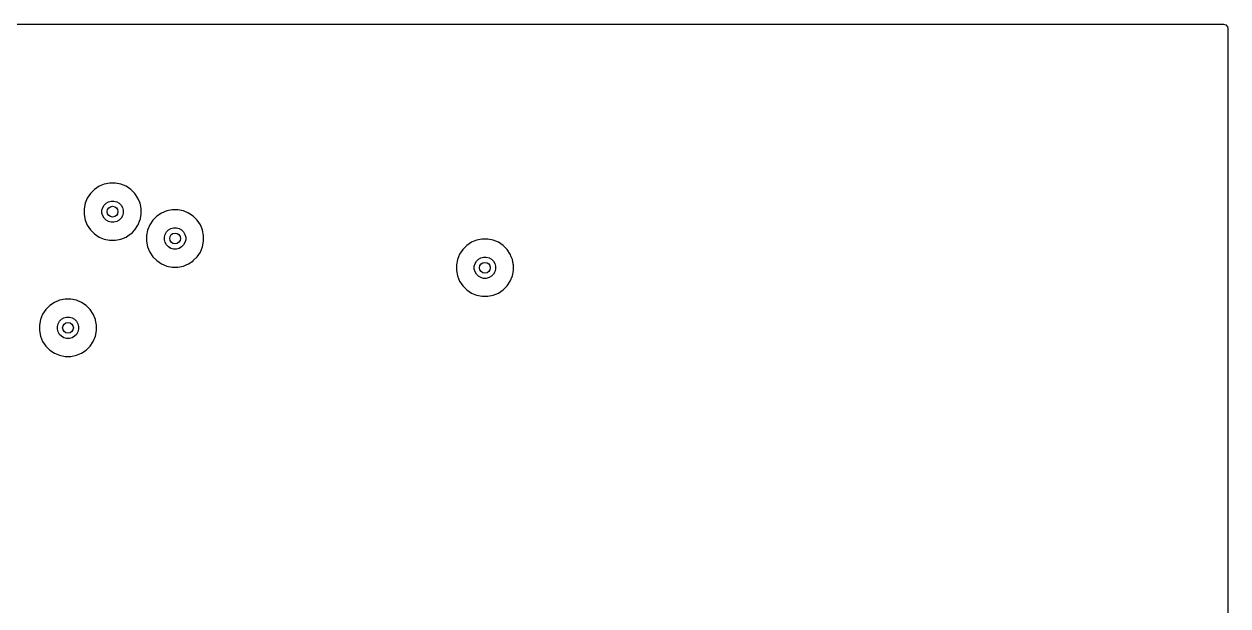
# Model space of a CAD drawing. Header units: inches. Extents: x 2.68 to 6.18, y -3.58 to -1.67.
# Drawn here: x 4.853 to 6.181, y -2.314 to -1.673 of the extents above; entities that cross this region are included whole.
import ezdxf

# ---------------------------------------------------------------- set-up
doc = ezdxf.new("R2010")
doc.units = ezdxf.units.IN
doc.header["$MEASUREMENT"] = 0
doc.layers.add('In2.Cu', color=33, linetype='CONTINUOUS', true_color=0xce7d2c)

msp = doc.modelspace()

# ---------------------------------------------------------------- linework, layer by layer
at = {"layer": 'In2.Cu', "linetype": 'CONTINUOUS'}
for p, q in [((2.6821, -1.6732), (6.1762, -1.6732)), ((6.1762, -1.6732), (6.1788, -1.674)), ((6.1788, -1.674), (6.1806, -1.6761)), ((6.1806, -1.6761), (6.1811, -1.6781)), ((6.1811, -1.6781), (6.1811, -3.5778)), ((4.9307, -1.8554), (4.9263, -1.8598)), ((4.9359, -1.852), (4.9307, -1.8554)), ((4.9307, -1.8554), (4.9307, -1.8554)), ((4.9416, -1.8496), (4.9359, -1.852)), ((4.9359, -1.852), (4.9359, -1.852)), ((4.9477, -1.8484), (4.9416, -1.8496)), ((4.9416, -1.8496), (4.9416, -1.8496)), ((4.9539, -1.8484), (4.9477, -1.8484)), ((4.9477, -1.8484), (4.9477, -1.8484)), ((4.96, -1.8496), (4.9539, -1.8484)), ((4.9539, -1.8484), (4.9539, -1.8484)), ((4.9657, -1.852), (4.96, -1.8496)), ((4.96, -1.8496), (4.96, -1.8496)), ((4.9709, -1.8554), (4.9657, -1.852)), ((4.9657, -1.852), (4.9657, -1.852)), ((4.9753, -1.8598), (4.9709, -1.8554)), ((4.9709, -1.8554), (4.9709, -1.8554)), ((4.9205, -1.8707), (4.9193, -1.8768)), ((4.9229, -1.865), (4.9205, -1.8707)), ((4.9205, -1.8707), (4.9205, -1.8707)), ((4.9263, -1.8598), (4.9229, -1.865)), ((4.9229, -1.865), (4.9229, -1.865)), ((4.9263, -1.8598), (4.9263, -1.8598)), ((4.9414, -1.8727), (4.9436, -1.8706)), ((4.9436, -1.8706), (4.9463, -1.869)), ((4.9463, -1.869), (4.9492, -1.8682)), ((4.9492, -1.8682), (4.9523, -1.8682)), ((4.9523, -1.8682), (4.9553, -1.869)), ((4.9553, -1.869), (4.958, -1.8706)), ((4.958, -1.8706), (4.9602, -1.8727)), ((4.9787, -1.865), (4.9753, -1.8598)), ((4.9753, -1.8598), (4.9753, -1.8598)), ((4.9811, -1.8707), (4.9787, -1.865)), ((4.9787, -1.865), (4.9787, -1.865)), ((4.9818, -1.8744), (4.9811, -1.8707)), ((4.9811, -1.8707), (4.9811, -1.8707)), ((4.9193, -1.8768), (4.9193, -1.883)), ((4.9193, -1.883), (4.9205, -1.8891)), ((4.9391, -1.8784), (4.9399, -1.8754)), ((4.9391, -1.8815), (4.9391, -1.8784)), ((4.9399, -1.8844), (4.9391, -1.8815)), ((4.9399, -1.8754), (4.9414, -1.8727)), ((4.9414, -1.8871), (4.9399, -1.8844)), ((4.9602, -1.8727), (4.9617, -1.8754)), ((4.9617, -1.8844), (4.9602, -1.8871)), ((4.9617, -1.8754), (4.9625, -1.8784)), ((4.9625, -1.8815), (4.9617, -1.8844)), ((4.9625, -1.8784), (4.9625, -1.8815)), ((4.9811, -1.8891), (4.9823, -1.883)), ((4.9823, -1.8768), (4.9818, -1.8744)), ((4.9823, -1.883), (4.9823, -1.8768)), ((4.9823, -1.8768), (4.9823, -1.8768)), ((4.9823, -1.8768), (4.9823, -1.8768)), ((4.9996, -1.885), (4.9952, -1.8894)), ((5.0048, -1.8815), (4.9996, -1.885)), ((4.9996, -1.885), (4.9996, -1.885)), ((5.0105, -1.8791), (5.0048, -1.8815)), ((5.0048, -1.8815), (5.0048, -1.8815)), ((5.0166, -1.8779), (5.0105, -1.8791)), ((5.0105, -1.8791), (5.0105, -1.8791)), ((5.0228, -1.8779), (5.0166, -1.8779)), ((5.0166, -1.8779), (5.0166, -1.8779)), ((5.0289, -1.8791), (5.0228, -1.8779)), ((5.0228, -1.8779), (5.0228, -1.8779)), ((5.0346, -1.8815), (5.0289, -1.8791)), ((5.0289, -1.8791), (5.0289, -1.8791)), ((5.0398, -1.885), (5.0346, -1.8815)), ((5.0346, -1.8815), (5.0346, -1.8815)), ((5.0442, -1.8894), (5.0398, -1.885)), ((5.0398, -1.885), (5.0398, -1.885)), ((4.9205, -1.8891), (4.9205, -1.8891)), ((4.9205, -1.8891), (4.9229, -1.8948)), ((4.9229, -1.8948), (4.9229, -1.8948)), ((4.9229, -1.8948), (4.9263, -1.9)), ((4.9436, -1.8893), (4.9414, -1.8871)), ((4.9463, -1.8908), (4.9436, -1.8893)), ((4.9492, -1.8916), (4.9463, -1.8908)), ((4.9523, -1.8916), (4.9492, -1.8916)), ((4.9553, -1.8908), (4.9523, -1.8916)), ((4.958, -1.8893), (4.9553, -1.8908)), ((4.9602, -1.8871), (4.958, -1.8893)), ((4.9753, -1.9), (4.9787, -1.8948)), ((4.9787, -1.8948), (4.9789, -1.8945)), ((4.9789, -1.8945), (4.981, -1.8894)), ((4.981, -1.8894), (4.9811, -1.8891)), ((4.9918, -1.8945), (4.9894, -1.9003)), ((4.9952, -1.8894), (4.9918, -1.8945)), ((4.9918, -1.8945), (4.9918, -1.8945)), ((4.9952, -1.8894), (4.9952, -1.8894)), ((5.0125, -1.9001), (5.0152, -1.8985)), ((5.0152, -1.8985), (5.0181, -1.8977)), ((5.0181, -1.8977), (5.0212, -1.8977)), ((5.0212, -1.8977), (5.0242, -1.8985)), ((5.0242, -1.8985), (5.0269, -1.9001)), ((5.0476, -1.8945), (5.0442, -1.8894)), ((5.0442, -1.8894), (5.0442, -1.8894)), ((5.0499, -1.9), (5.0476, -1.8945)), ((5.0476, -1.8945), (5.0476, -1.8945)), ((4.9263, -1.9), (4.9263, -1.9)), ((4.9263, -1.9), (4.9307, -1.9044)), ((4.9307, -1.9044), (4.9307, -1.9044)), ((4.9307, -1.9044), (4.9359, -1.9079)), ((4.9359, -1.9079), (4.9359, -1.9079)), ((4.9359, -1.9079), (4.9414, -1.9101)), ((4.9414, -1.9101), (4.9416, -1.9102)), ((4.9416, -1.9102), (4.9472, -1.9113)), ((4.9472, -1.9113), (4.9477, -1.9114)), ((4.9477, -1.9114), (4.9477, -1.9114)), ((4.9477, -1.9114), (4.9477, -1.9114)), ((4.9477, -1.9114), (4.9539, -1.9114)), ((4.9539, -1.9114), (4.96, -1.9102)), ((4.9539, -1.9114), (4.9539, -1.9114)), ((4.96, -1.9102), (4.9657, -1.9079)), ((4.9657, -1.9079), (4.968, -1.9063)), ((4.968, -1.9063), (4.9709, -1.9044)), ((4.9709, -1.9044), (4.9726, -1.9027)), ((4.9709, -1.9044), (4.9709, -1.9044)), ((4.9726, -1.9027), (4.9753, -1.9)), ((4.9753, -1.9), (4.9753, -1.9)), ((4.9894, -1.9003), (4.9882, -1.9063)), ((4.9882, -1.9063), (4.9882, -1.9126)), ((4.9894, -1.9003), (4.9894, -1.9003)), ((5.008, -1.9079), (5.0088, -1.9049)), ((5.008, -1.911), (5.008, -1.9079)), ((5.0088, -1.914), (5.008, -1.911)), ((5.0088, -1.9049), (5.0103, -1.9023)), ((5.0103, -1.9023), (5.0125, -1.9001)), ((5.0269, -1.9001), (5.0291, -1.9023)), ((5.0291, -1.9023), (5.0306, -1.9049)), ((5.0306, -1.9049), (5.0314, -1.9079)), ((5.0314, -1.911), (5.0306, -1.914)), ((5.0314, -1.9079), (5.0314, -1.911)), ((5.05, -1.9003), (5.0499, -1.9)), ((5.0512, -1.9063), (5.05, -1.9003)), ((5.05, -1.9003), (5.05, -1.9003)), ((5.0512, -1.9126), (5.0512, -1.9063)), ((5.0512, -1.9063), (5.0512, -1.9063)), ((5.0512, -1.9063), (5.0512, -1.9063)), ((5.3523, -1.9113), (5.3466, -1.9137)), ((5.3584, -1.9101), (5.3523, -1.9113)), ((5.3523, -1.9113), (5.3523, -1.9113)), ((5.3646, -1.9101), (5.3584, -1.9101)), ((5.3584, -1.9101), (5.3584, -1.9101)), ((5.3707, -1.9113), (5.3646, -1.9101)), ((5.3646, -1.9101), (5.3646, -1.9101)), ((5.3764, -1.9137), (5.3707, -1.9113)), ((5.3707, -1.9113), (5.3707, -1.9113)), ((4.9882, -1.9126), (4.9894, -1.9186)), ((4.9894, -1.9186), (4.9894, -1.9186)), ((4.9894, -1.9186), (4.9918, -1.9244)), ((4.9918, -1.9244), (4.9918, -1.9244)), ((4.9918, -1.9244), (4.9952, -1.9295)), ((5.0103, -1.9166), (5.0088, -1.914)), ((5.0125, -1.9188), (5.0103, -1.9166)), ((5.0152, -1.9204), (5.0125, -1.9188)), ((5.0181, -1.9212), (5.0152, -1.9204)), ((5.0212, -1.9212), (5.0181, -1.9212)), ((5.0242, -1.9204), (5.0212, -1.9212)), ((5.0269, -1.9188), (5.0242, -1.9204)), ((5.0291, -1.9166), (5.0269, -1.9188)), ((5.0306, -1.914), (5.0291, -1.9166)), ((5.0442, -1.9295), (5.0476, -1.9244)), ((5.0476, -1.9244), (5.05, -1.9186)), ((5.05, -1.9186), (5.0512, -1.9126)), ((5.337, -1.9216), (5.3336, -1.9267)), ((5.3414, -1.9172), (5.337, -1.9216)), ((5.337, -1.9216), (5.337, -1.9216)), ((5.3466, -1.9137), (5.3414, -1.9172)), ((5.3414, -1.9172), (5.3414, -1.9172)), ((5.3466, -1.9137), (5.3466, -1.9137)), ((5.3816, -1.9172), (5.3764, -1.9137)), ((5.3764, -1.9137), (5.3764, -1.9137)), ((5.386, -1.9216), (5.3816, -1.9172)), ((5.3816, -1.9172), (5.3816, -1.9172)), ((5.3894, -1.9267), (5.386, -1.9216)), ((5.386, -1.9216), (5.386, -1.9216)), ((4.9952, -1.9295), (4.9952, -1.9295)), ((4.9952, -1.9295), (4.9996, -1.9339)), ((4.9996, -1.9339), (4.9996, -1.9339)), ((4.9996, -1.9339), (5.0048, -1.9374)), ((5.0048, -1.9374), (5.0048, -1.9374)), ((5.0048, -1.9374), (5.0105, -1.9398)), ((5.0289, -1.9398), (5.0318, -1.9385)), ((5.0318, -1.9385), (5.0346, -1.9374)), ((5.0346, -1.9374), (5.0393, -1.9343)), ((5.0346, -1.9374), (5.0346, -1.9374)), ((5.0393, -1.9343), (5.0395, -1.9341)), ((5.0395, -1.9341), (5.0398, -1.9339)), ((5.0398, -1.9339), (5.0442, -1.9295)), ((5.3312, -1.9325), (5.33, -1.9385)), ((5.33, -1.9385), (5.33, -1.9448)), ((5.3336, -1.9267), (5.3312, -1.9325)), ((5.3312, -1.9325), (5.3312, -1.9325)), ((5.3336, -1.9267), (5.3336, -1.9267)), ((5.3498, -1.9401), (5.3506, -1.9371)), ((5.3506, -1.9371), (5.3521, -1.9345)), ((5.3521, -1.9345), (5.3543, -1.9323)), ((5.3543, -1.9323), (5.357, -1.9307)), ((5.357, -1.9307), (5.36, -1.9299)), ((5.36, -1.9299), (5.363, -1.9299)), ((5.363, -1.9299), (5.366, -1.9307)), ((5.366, -1.9307), (5.3687, -1.9323)), ((5.3687, -1.9323), (5.3709, -1.9345)), ((5.3709, -1.9345), (5.3724, -1.9371)), ((5.3724, -1.9371), (5.3732, -1.9401)), ((5.3906, -1.9295), (5.3894, -1.9267)), ((5.3894, -1.9267), (5.3894, -1.9267)), ((5.3918, -1.9325), (5.3906, -1.9295)), ((5.3928, -1.9374), (5.3918, -1.9325)), ((5.393, -1.9385), (5.3928, -1.9374)), ((5.393, -1.9448), (5.393, -1.9385)), ((5.393, -1.9385), (5.393, -1.9385)), ((5.393, -1.9385), (5.393, -1.9385)), ((5.0105, -1.9398), (5.0105, -1.9398)), ((5.0105, -1.9398), (5.0166, -1.941)), ((5.0166, -1.941), (5.0166, -1.941)), ((5.0166, -1.941), (5.0166, -1.941)), ((5.0166, -1.941), (5.0228, -1.941)), ((5.0228, -1.941), (5.0289, -1.9398)), ((5.0228, -1.941), (5.0228, -1.941)), ((5.33, -1.9448), (5.3312, -1.9508)), ((5.3312, -1.9508), (5.3312, -1.9508)), ((5.3312, -1.9508), (5.3336, -1.9566)), ((5.3498, -1.9432), (5.3498, -1.9401)), ((5.3506, -1.9462), (5.3498, -1.9432)), ((5.3521, -1.9488), (5.3506, -1.9462)), ((5.3543, -1.951), (5.3521, -1.9488)), ((5.357, -1.9526), (5.3543, -1.951)), ((5.3687, -1.951), (5.366, -1.9526)), ((5.3709, -1.9488), (5.3687, -1.951)), ((5.3724, -1.9462), (5.3709, -1.9488)), ((5.3732, -1.9432), (5.3724, -1.9462)), ((5.3732, -1.9401), (5.3732, -1.9432)), ((5.3894, -1.9566), (5.3918, -1.9508)), ((5.3918, -1.9508), (5.393, -1.9448)), ((5.3336, -1.9566), (5.3336, -1.9566)), ((5.3336, -1.9566), (5.337, -1.9617)), ((5.337, -1.9617), (5.337, -1.9617)), ((5.337, -1.9617), (5.3414, -1.9661)), ((5.36, -1.9534), (5.357, -1.9526)), ((5.363, -1.9534), (5.36, -1.9534)), ((5.366, -1.9526), (5.363, -1.9534)), ((5.3816, -1.9661), (5.386, -1.9617)), ((5.386, -1.9617), (5.3894, -1.9566)), ((4.8924, -1.9776), (4.8866, -1.9799)), ((4.8985, -1.9764), (4.8924, -1.9776)), ((4.8924, -1.9776), (4.8924, -1.9776)), ((4.9047, -1.9764), (4.8985, -1.9764)), ((4.8985, -1.9764), (4.8985, -1.9764)), ((4.9108, -1.9776), (4.9047, -1.9764)), ((4.9047, -1.9764), (4.9047, -1.9764)), ((4.9165, -1.9799), (4.9108, -1.9776)), ((4.9108, -1.9776), (4.9108, -1.9776)), ((5.3414, -1.9661), (5.3414, -1.9661)), ((5.3414, -1.9661), (5.3466, -1.9696)), ((5.3466, -1.9696), (5.3466, -1.9696)), ((5.3466, -1.9696), (5.3523, -1.972)), ((5.3523, -1.972), (5.3523, -1.972)), ((5.3523, -1.972), (5.3584, -1.9732)), ((5.3584, -1.9732), (5.3584, -1.9732)), ((5.3584, -1.9732), (5.3584, -1.9732)), ((5.3584, -1.9732), (5.3646, -1.9732)), ((5.3646, -1.9732), (5.3707, -1.972)), ((5.3646, -1.9732), (5.3646, -1.9732)), ((5.3707, -1.972), (5.3764, -1.9696)), ((5.3764, -1.9696), (5.3816, -1.9661)), ((4.8771, -1.9878), (4.8736, -1.9929)), ((4.8815, -1.9834), (4.8771, -1.9878)), ((4.8771, -1.9878), (4.8771, -1.9878)), ((4.8866, -1.9799), (4.8815, -1.9834)), ((4.8815, -1.9834), (4.8815, -1.9834)), ((4.8866, -1.9799), (4.8866, -1.9799)), ((4.9217, -1.9834), (4.9165, -1.9799)), ((4.9165, -1.9799), (4.9165, -1.9799)), ((4.9261, -1.9878), (4.9217, -1.9834)), ((4.9217, -1.9834), (4.9217, -1.9834)), ((4.9295, -1.9929), (4.9261, -1.9878)), ((4.9261, -1.9878), (4.9261, -1.9878)), ((4.8713, -1.9987), (4.8701, -2.0048)), ((4.8701, -2.0048), (4.8701, -2.011)), ((4.8736, -1.9929), (4.8713, -1.9987)), ((4.8713, -1.9987), (4.8713, -1.9987)), ((4.8736, -1.9929), (4.8736, -1.9929)), ((4.8899, -2.0063), (4.8907, -2.0034)), ((4.8907, -2.0034), (4.8922, -2.0007)), ((4.8922, -2.0007), (4.8944, -1.9985)), ((4.8944, -1.9985), (4.8971, -1.997)), ((4.8971, -1.997), (4.9, -1.9962)), ((4.9, -1.9962), (4.9031, -1.9962)), ((4.9031, -1.9962), (4.9061, -1.997)), ((4.9061, -1.997), (4.9088, -1.9985)), ((4.9088, -1.9985), (4.9109, -2.0007)), ((4.9109, -2.0007), (4.9125, -2.0034)), ((4.9125, -2.0034), (4.9133, -2.0063)), ((4.9319, -1.9987), (4.9295, -1.9929)), ((4.9295, -1.9929), (4.9295, -1.9929)), ((4.9321, -1.9996), (4.9319, -1.9987)), ((4.9319, -1.9987), (4.9319, -1.9987)), ((4.9331, -2.0048), (4.9321, -1.9996)), ((4.9331, -2.011), (4.9331, -2.0048)), ((4.9331, -2.0048), (4.9331, -2.0048)), ((4.9331, -2.0048), (4.9331, -2.0048)), ((4.8701, -2.011), (4.8713, -2.0171)), ((4.8713, -2.0171), (4.8713, -2.0171)), ((4.8713, -2.0171), (4.8736, -2.0228)), ((4.8899, -2.0094), (4.8899, -2.0063)), ((4.8907, -2.0124), (4.8899, -2.0094)), ((4.8922, -2.0151), (4.8907, -2.0124)), ((4.8944, -2.0172), (4.8922, -2.0151)), ((4.8971, -2.0188), (4.8944, -2.0172)), ((4.9088, -2.0172), (4.9061, -2.0188)), ((4.9109, -2.0151), (4.9088, -2.0172)), ((4.9125, -2.0124), (4.9109, -2.0151)), ((4.9133, -2.0094), (4.9125, -2.0124)), ((4.9133, -2.0063), (4.9133, -2.0094)), ((4.9295, -2.0228), (4.9319, -2.0171)), ((4.9319, -2.0171), (4.9331, -2.011)), ((4.8736, -2.0228), (4.8736, -2.0228)), ((4.8736, -2.0228), (4.8771, -2.028)), ((4.8771, -2.028), (4.8771, -2.028)), ((4.8771, -2.028), (4.8815, -2.0324)), ((4.9, -2.0196), (4.8971, -2.0188)), ((4.9031, -2.0196), (4.9, -2.0196)), ((4.9061, -2.0188), (4.9031, -2.0196)), ((4.9217, -2.0324), (4.9261, -2.028)), ((4.9261, -2.028), (4.9295, -2.0228)), ((4.8815, -2.0324), (4.8815, -2.0324)), ((4.8815, -2.0324), (4.8866, -2.0358)), ((4.8866, -2.0358), (4.8866, -2.0358)), ((4.8866, -2.0358), (4.8924, -2.0382)), ((4.8924, -2.0382), (4.8924, -2.0382)), ((4.8924, -2.0382), (4.8985, -2.0394)), ((4.8985, -2.0394), (4.8985, -2.0394)), ((4.8985, -2.0394), (4.8985, -2.0394)), ((4.8985, -2.0394), (4.9047, -2.0394)), ((4.9047, -2.0394), (4.9108, -2.0382)), ((4.9047, -2.0394), (4.9047, -2.0394)), ((4.9108, -2.0382), (4.9165, -2.0358)), ((4.9165, -2.0358), (4.9217, -2.0324))]:
    msp.add_line(p, q, dxfattribs=at)
at = {"layer": 'In2.Cu'}
for centre in [(4.9508, -1.8799), (5.0197, -1.9094), (5.3615, -1.9417), (4.9016, -2.0079)]:
    msp.add_circle(centre, 0.00591, dxfattribs=at)

doc.saveas('drawing.dxf')
